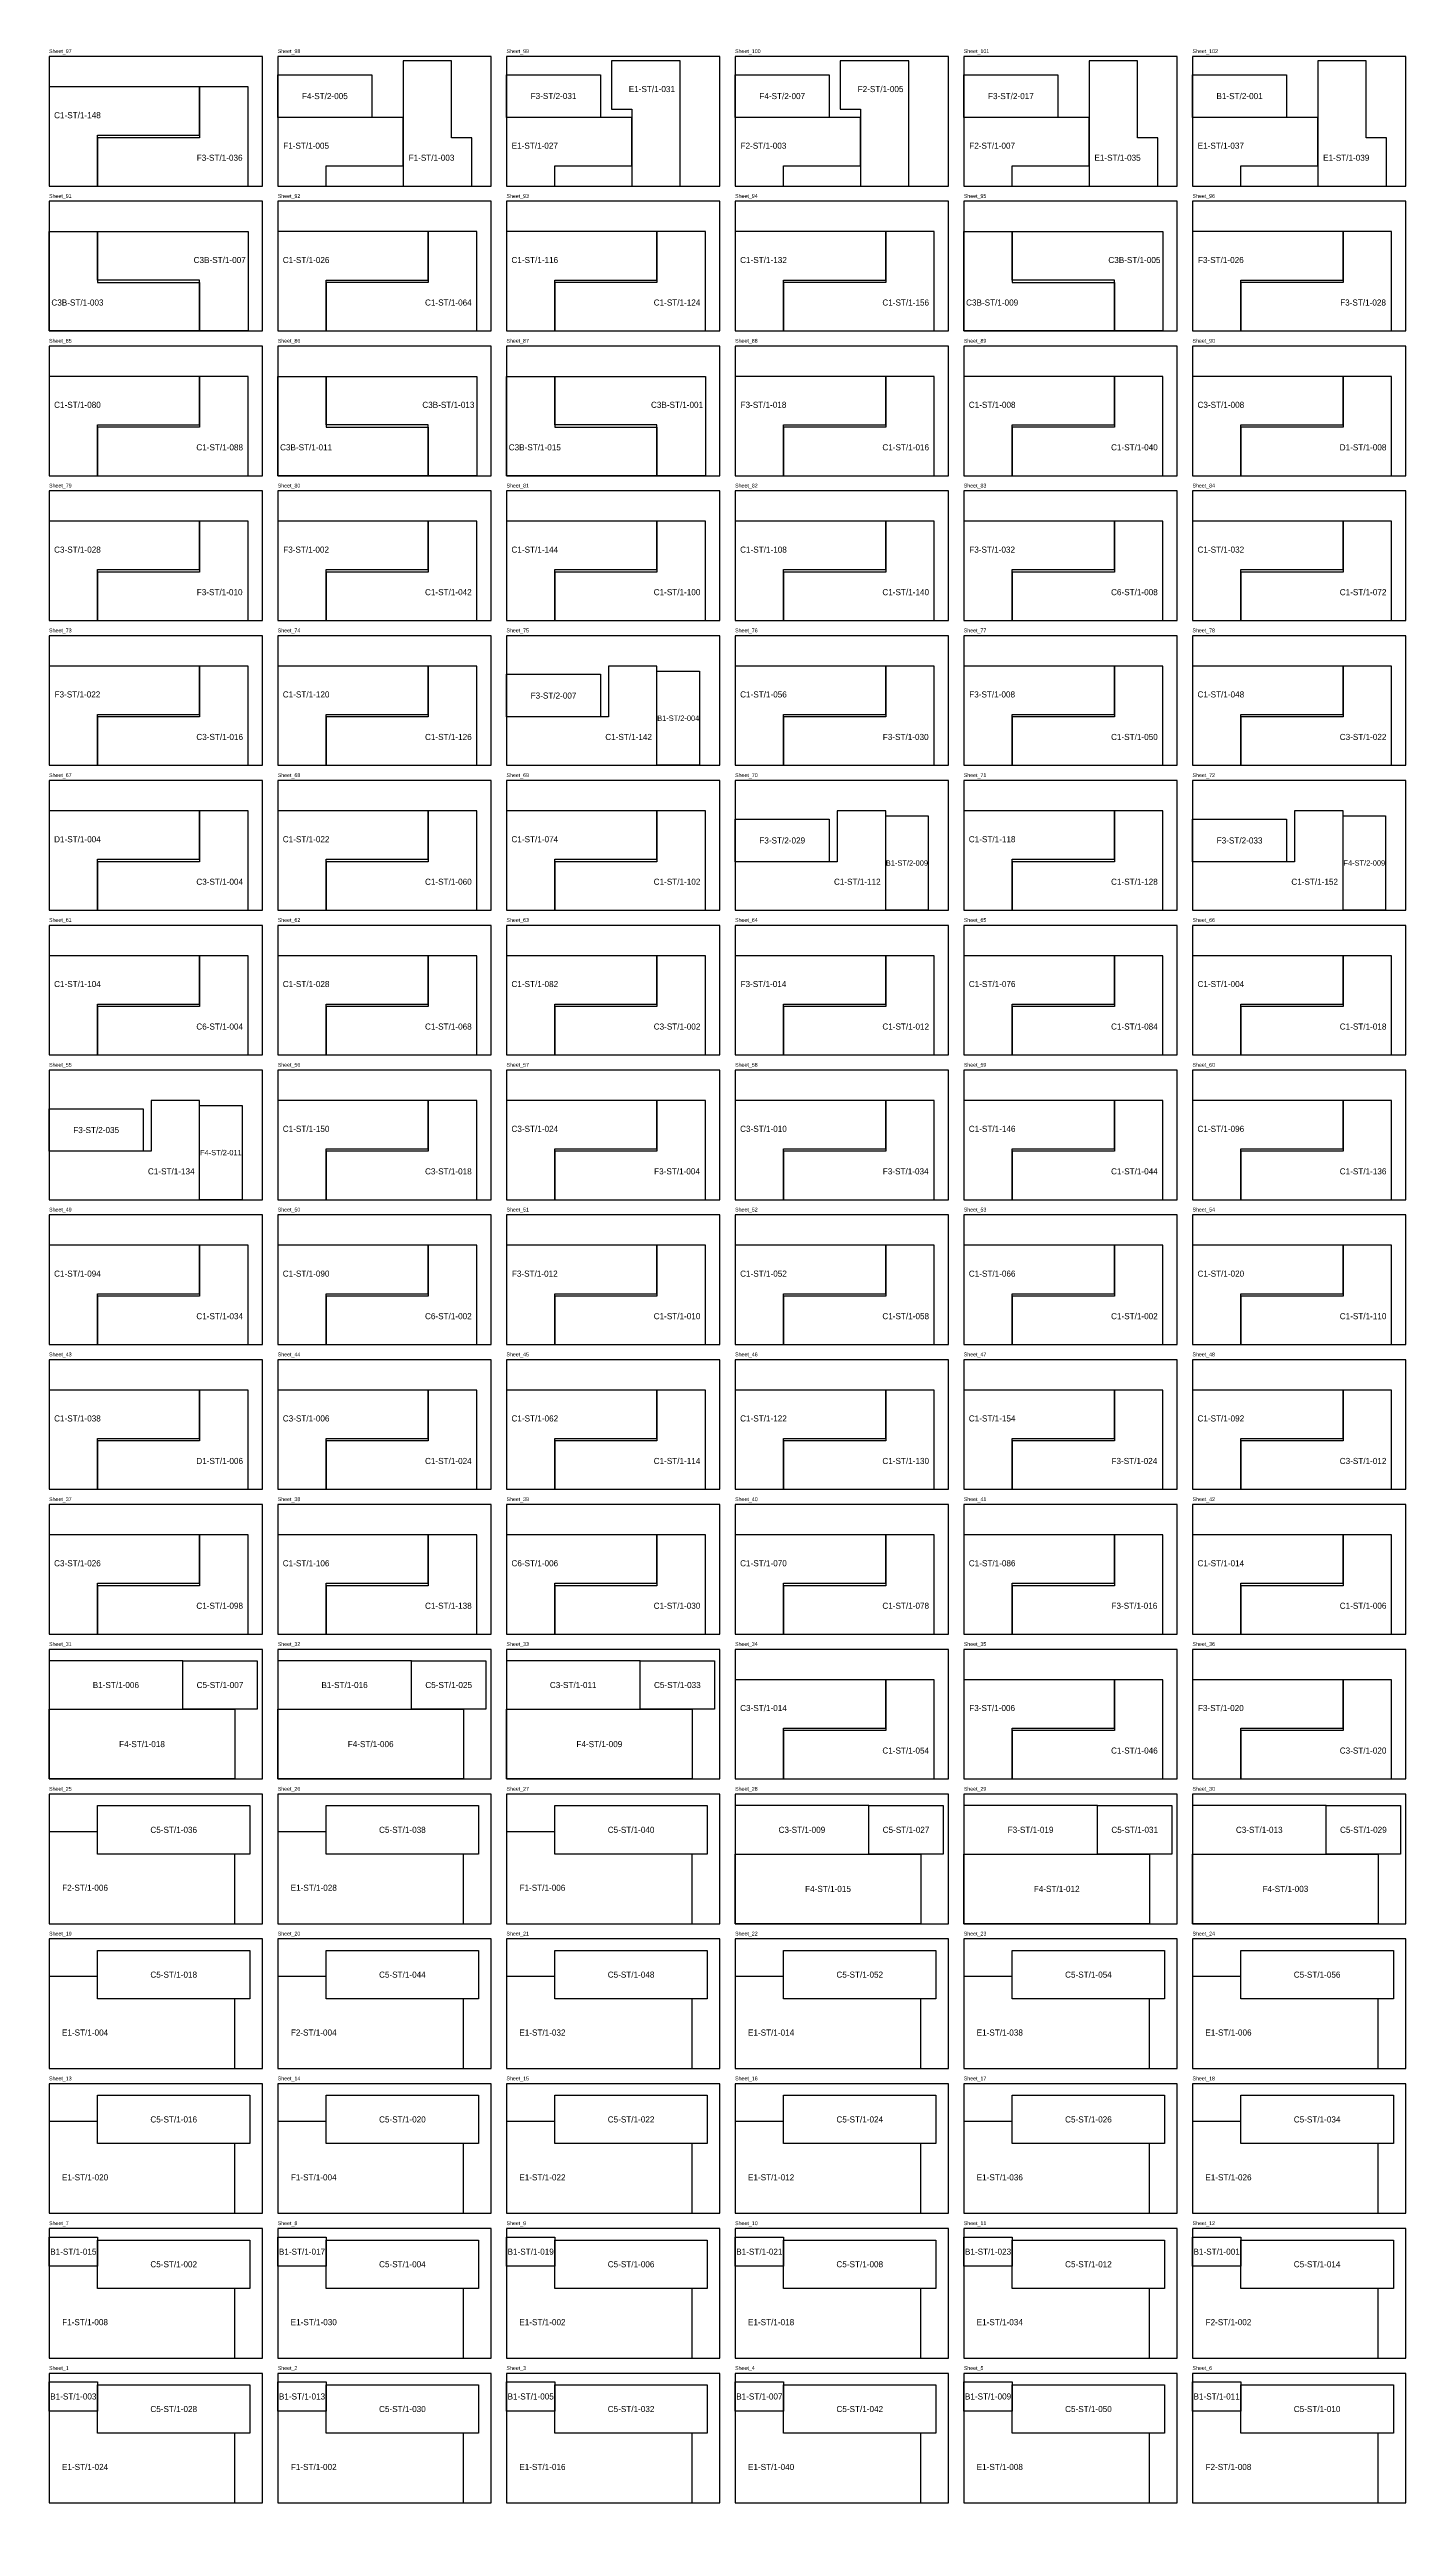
# Model space of a CAD drawing. Header units: millimetres. Extents: x 0 to 17800, y 0 to 64498.
# Drawn here: x 0 to 17800, y 0 to 32198 of the extents above; entities that cross this region are included whole.
import ezdxf
from ezdxf.enums import TextEntityAlignment as Align

# ---------------------------------------------------------------- set-up
doc = ezdxf.new("R2010")
doc.units = ezdxf.units.MM
for name, color, linetype in [('NUMBERS', 7, 'Continuous'), ('OUTER', 7, 'Continuous'), ('SHEET_BORDER', 7, 'Continuous')]:
    doc.layers.add(name, color=color, linetype=linetype)

msp = doc.modelspace()

# ---------------------------------------------------------------- linework, layer by layer
at = {"layer": 'OUTER'}
for points in [[(4645, 30400), (5546, 30400), (5546, 31035), (5280, 31035), (5280, 32045), (4645, 32045), (4645, 30400)], [(8280, 32045), (7378, 32045), (7378, 31410), (7645, 31410), (7645, 30400), (8280, 30400), (8280, 32045)], [(11280, 32045), (10378, 32045), (10378, 31410), (10645, 31410), (10645, 30400), (11280, 30400), (11280, 32045)], [(13645, 30400), (14546, 30400), (14546, 31035), (14280, 31035), (14280, 32045), (13645, 32045), (13645, 30400)], [(16645, 30400), (17546, 30400), (17546, 31035), (17280, 31035), (17280, 32045), (16645, 32045), (16645, 30400)], [(0, 31702), (0, 30400), (635, 30400), (635, 31067), (1975, 31067), (1975, 31702), (0, 31702)], [(2610, 30400), (2610, 31702), (1975, 31702), (1975, 31035), (635, 31035), (635, 30400), (2610, 30400)], [(4235, 31302), (3000, 31302), (3000, 31860), (4235, 31860), (4235, 31302)], [(7235, 31302), (6000, 31302), (6000, 31861), (7235, 31861), (7235, 31302)], [(10235, 31302), (9000, 31302), (9000, 31860), (10235, 31860), (10235, 31302)], [(13235, 31302), (12000, 31302), (12000, 31860), (13235, 31860), (13235, 31302)], [(16235, 31302), (15000, 31302), (15000, 31860), (16235, 31860), (16235, 31302)], [(3000, 31302), (3000, 30400), (3635, 30400), (3635, 30667), (4645, 30667), (4645, 31302), (3000, 31302)], [(6000, 31302), (6000, 30400), (6635, 30400), (6635, 30667), (7645, 30667), (7645, 31302), (6000, 31302)], [(9000, 31302), (9000, 30400), (9635, 30400), (9635, 30667), (10645, 30667), (10645, 31302), (9000, 31302)], [(12000, 31302), (12000, 30400), (12635, 30400), (12635, 30667), (13645, 30667), (13645, 31302), (12000, 31302)], [(15000, 31302), (15000, 30400), (15635, 30400), (15635, 30667), (16645, 30667), (16645, 31302), (15000, 31302)], [(0, 28500), (0, 29802), (635, 29802), (635, 29135), (1975, 29135), (1975, 28500), (0, 28500)], [(2610, 29802), (2610, 28500), (1975, 28500), (1975, 29167), (635, 29167), (635, 29802), (2610, 29802)], [(3000, 29802), (3000, 28500), (3635, 28500), (3635, 29167), (4975, 29167), (4975, 29802), (3000, 29802)], [(5610, 28500), (5610, 29802), (4975, 29802), (4975, 29135), (3635, 29135), (3635, 28500), (5610, 28500)], [(6000, 29802), (6000, 28500), (6635, 28500), (6635, 29167), (7975, 29167), (7975, 29802), (6000, 29802)], [(8610, 28500), (8610, 29802), (7975, 29802), (7975, 29135), (6635, 29135), (6635, 28500), (8610, 28500)], [(9000, 29802), (9000, 28500), (9635, 28500), (9635, 29167), (10975, 29167), (10975, 29802), (9000, 29802)], [(11610, 28500), (11610, 29802), (10975, 29802), (10975, 29135), (9635, 29135), (9635, 28500), (11610, 28500)], [(12000, 28500), (12000, 29802), (12635, 29802), (12635, 29135), (13975, 29135), (13975, 28500), (12000, 28500)], [(14610, 29802), (14610, 28500), (13975, 28500), (13975, 29167), (12635, 29167), (12635, 29802), (14610, 29802)], [(15000, 29802), (15000, 28500), (15635, 28500), (15635, 29167), (16975, 29167), (16975, 29802), (15000, 29802)], [(17610, 28500), (17610, 29802), (16975, 29802), (16975, 29135), (15635, 29135), (15635, 28500), (17610, 28500)], [(0, 27902), (0, 26600), (635, 26600), (635, 27267), (1975, 27267), (1975, 27902), (0, 27902)], [(2610, 26600), (2610, 27902), (1975, 27902), (1975, 27235), (635, 27235), (635, 26600), (2610, 26600)], [(3000, 26600), (3000, 27902), (3635, 27902), (3635, 27235), (4975, 27235), (4975, 26600), (3000, 26600)], [(5610, 27902), (5610, 26600), (4975, 26600), (4975, 27267), (3635, 27267), (3635, 27902), (5610, 27902)], [(6000, 26600), (6000, 27902), (6635, 27902), (6635, 27235), (7975, 27235), (7975, 26600), (6000, 26600)], [(8610, 27902), (8610, 26600), (7975, 26600), (7975, 27267), (6635, 27267), (6635, 27902), (8610, 27902)], [(9000, 27902), (9000, 26600), (9635, 26600), (9635, 27267), (10975, 27267), (10975, 27902), (9000, 27902)], [(11610, 26600), (11610, 27902), (10975, 27902), (10975, 27235), (9635, 27235), (9635, 26600), (11610, 26600)], [(12000, 27902), (12000, 26600), (12635, 26600), (12635, 27267), (13975, 27267), (13975, 27902), (12000, 27902)], [(14610, 26600), (14610, 27902), (13975, 27902), (13975, 27235), (12635, 27235), (12635, 26600), (14610, 26600)], [(15000, 27902), (15000, 26600), (15635, 26600), (15635, 27267), (16975, 27267), (16975, 27902), (15000, 27902)], [(17610, 26600), (17610, 27902), (16975, 27902), (16975, 27235), (15635, 27235), (15635, 26600), (17610, 26600)], [(0, 26002), (0, 24700), (635, 24700), (635, 25367), (1975, 25367), (1975, 26002), (0, 26002)], [(2610, 24700), (2610, 26002), (1975, 26002), (1975, 25335), (635, 25335), (635, 24700), (2610, 24700)], [(3000, 26002), (3000, 24700), (3635, 24700), (3635, 25367), (4975, 25367), (4975, 26002), (3000, 26002)], [(5610, 24700), (5610, 26002), (4975, 26002), (4975, 25335), (3635, 25335), (3635, 24700), (5610, 24700)], [(6000, 26002), (6000, 24700), (6635, 24700), (6635, 25367), (7975, 25367), (7975, 26002), (6000, 26002)], [(8610, 24700), (8610, 26002), (7975, 26002), (7975, 25335), (6635, 25335), (6635, 24700), (8610, 24700)], [(9000, 26002), (9000, 24700), (9635, 24700), (9635, 25367), (10975, 25367), (10975, 26002), (9000, 26002)], [(11610, 24700), (11610, 26002), (10975, 26002), (10975, 25335), (9635, 25335), (9635, 24700), (11610, 24700)], [(12000, 26002), (12000, 24700), (12635, 24700), (12635, 25367), (13975, 25367), (13975, 26002), (12000, 26002)], [(14610, 24700), (14610, 26002), (13975, 26002), (13975, 25335), (12635, 25335), (12635, 24700), (14610, 24700)], [(15000, 26002), (15000, 24700), (15635, 24700), (15635, 25367), (16975, 25367), (16975, 26002), (15000, 26002)], [(17610, 24700), (17610, 26002), (16975, 26002), (16975, 25335), (15635, 25335), (15635, 24700), (17610, 24700)], [(0, 24102), (0, 22800), (635, 22800), (635, 23467), (1975, 23467), (1975, 24102), (0, 24102)], [(2610, 22800), (2610, 24102), (1975, 24102), (1975, 23435), (635, 23435), (635, 22800), (2610, 22800)], [(3000, 24102), (3000, 22800), (3635, 22800), (3635, 23467), (4975, 23467), (4975, 24102), (3000, 24102)], [(5610, 22800), (5610, 24102), (4975, 24102), (4975, 23435), (3635, 23435), (3635, 22800), (5610, 22800)], [(7975, 22800), (7975, 24102), (7340, 24102), (7340, 23435), (6000, 23435), (6000, 22800), (7975, 22800)], [(7235, 23435), (6000, 23435), (6000, 23994), (7235, 23994), (7235, 23435)], [(7975, 22800), (7975, 24035), (8534, 24035), (8534, 22800), (7975, 22800)], [(9000, 24102), (9000, 22800), (9635, 22800), (9635, 23467), (10975, 23467), (10975, 24102), (9000, 24102)], [(11610, 22800), (11610, 24102), (10975, 24102), (10975, 23435), (9635, 23435), (9635, 22800), (11610, 22800)], [(12000, 24102), (12000, 22800), (12635, 22800), (12635, 23467), (13975, 23467), (13975, 24102), (12000, 24102)], [(14610, 22800), (14610, 24102), (13975, 24102), (13975, 23435), (12635, 23435), (12635, 22800), (14610, 22800)], [(15000, 24102), (15000, 22800), (15635, 22800), (15635, 23467), (16975, 23467), (16975, 24102), (15000, 24102)], [(17610, 22800), (17610, 24102), (16975, 24102), (16975, 23435), (15635, 23435), (15635, 22800), (17610, 22800)], [(0, 22202), (0, 20900), (635, 20900), (635, 21567), (1975, 21567), (1975, 22202), (0, 22202)], [(2610, 20900), (2610, 22202), (1975, 22202), (1975, 21535), (635, 21535), (635, 20900), (2610, 20900)], [(3000, 22202), (3000, 20900), (3635, 20900), (3635, 21567), (4975, 21567), (4975, 22202), (3000, 22202)], [(5610, 20900), (5610, 22202), (4975, 22202), (4975, 21535), (3635, 21535), (3635, 20900), (5610, 20900)], [(6000, 22202), (6000, 20900), (6635, 20900), (6635, 21567), (7975, 21567), (7975, 22202), (6000, 22202)], [(8610, 20900), (8610, 22202), (7975, 22202), (7975, 21535), (6635, 21535), (6635, 20900), (8610, 20900)], [(10975, 20900), (10975, 22202), (10340, 22202), (10340, 21535), (9000, 21535), (9000, 20900), (10975, 20900)], [(10235, 21535), (9000, 21535), (9000, 22094), (10235, 22094), (10235, 21535)], [(10975, 20900), (10975, 22135), (11534, 22135), (11534, 20900), (10975, 20900)], [(12000, 22202), (12000, 20900), (12635, 20900), (12635, 21567), (13975, 21567), (13975, 22202), (12000, 22202)], [(14610, 20900), (14610, 22202), (13975, 22202), (13975, 21535), (12635, 21535), (12635, 20900), (14610, 20900)], [(16975, 20900), (16975, 22202), (16340, 22202), (16340, 21535), (15000, 21535), (15000, 20900), (16975, 20900)], [(16235, 21535), (15000, 21535), (15000, 22094), (16235, 22094), (16235, 21535)], [(16975, 20900), (16975, 22135), (17534, 22135), (17534, 20900), (16975, 20900)], [(0, 20302), (0, 19000), (635, 19000), (635, 19667), (1975, 19667), (1975, 20302), (0, 20302)], [(2610, 19000), (2610, 20302), (1975, 20302), (1975, 19635), (635, 19635), (635, 19000), (2610, 19000)], [(3000, 20302), (3000, 19000), (3635, 19000), (3635, 19667), (4975, 19667), (4975, 20302), (3000, 20302)], [(5610, 19000), (5610, 20302), (4975, 20302), (4975, 19635), (3635, 19635), (3635, 19000), (5610, 19000)], [(6000, 20302), (6000, 19000), (6635, 19000), (6635, 19667), (7975, 19667), (7975, 20302), (6000, 20302)], [(8610, 19000), (8610, 20302), (7975, 20302), (7975, 19635), (6635, 19635), (6635, 19000), (8610, 19000)], [(9000, 20302), (9000, 19000), (9635, 19000), (9635, 19667), (10975, 19667), (10975, 20302), (9000, 20302)], [(11610, 19000), (11610, 20302), (10975, 20302), (10975, 19635), (9635, 19635), (9635, 19000), (11610, 19000)], [(12000, 20302), (12000, 19000), (12635, 19000), (12635, 19667), (13975, 19667), (13975, 20302), (12000, 20302)], [(14610, 19000), (14610, 20302), (13975, 20302), (13975, 19635), (12635, 19635), (12635, 19000), (14610, 19000)], [(15000, 20302), (15000, 19000), (15635, 19000), (15635, 19667), (16975, 19667), (16975, 20302), (15000, 20302)], [(17610, 19000), (17610, 20302), (16975, 20302), (16975, 19635), (15635, 19635), (15635, 19000), (17610, 19000)], [(1975, 17100), (1975, 18402), (1340, 18402), (1340, 17735), (0, 17735), (0, 17100), (1975, 17100)], [(3000, 18402), (3000, 17100), (3635, 17100), (3635, 17767), (4975, 17767), (4975, 18402), (3000, 18402)], [(5610, 17100), (5610, 18402), (4975, 18402), (4975, 17735), (3635, 17735), (3635, 17100), (5610, 17100)], [(6000, 18402), (6000, 17100), (6635, 17100), (6635, 17767), (7975, 17767), (7975, 18402), (6000, 18402)], [(8610, 17100), (8610, 18402), (7975, 18402), (7975, 17735), (6635, 17735), (6635, 17100), (8610, 17100)], [(9000, 18402), (9000, 17100), (9635, 17100), (9635, 17767), (10975, 17767), (10975, 18402), (9000, 18402)], [(11610, 17100), (11610, 18402), (10975, 18402), (10975, 17735), (9635, 17735), (9635, 17100), (11610, 17100)], [(12000, 18402), (12000, 17100), (12635, 17100), (12635, 17767), (13975, 17767), (13975, 18402), (12000, 18402)], [(14610, 17100), (14610, 18402), (13975, 18402), (13975, 17735), (12635, 17735), (12635, 17100), (14610, 17100)], [(15000, 18402), (15000, 17100), (15635, 17100), (15635, 17767), (16975, 17767), (16975, 18402), (15000, 18402)], [(17610, 17100), (17610, 18402), (16975, 18402), (16975, 17735), (15635, 17735), (15635, 17100), (17610, 17100)], [(1235, 17735), (0, 17735), (0, 18294), (1235, 18294), (1235, 17735)], [(1975, 17100), (1975, 18335), (2534, 18335), (2534, 17100), (1975, 17100)], [(0, 16502), (0, 15200), (635, 15200), (635, 15867), (1975, 15867), (1975, 16502), (0, 16502)], [(2610, 15200), (2610, 16502), (1975, 16502), (1975, 15835), (635, 15835), (635, 15200), (2610, 15200)], [(3000, 16502), (3000, 15200), (3635, 15200), (3635, 15867), (4975, 15867), (4975, 16502), (3000, 16502)], [(5610, 15200), (5610, 16502), (4975, 16502), (4975, 15835), (3635, 15835), (3635, 15200), (5610, 15200)], [(6000, 16502), (6000, 15200), (6635, 15200), (6635, 15867), (7975, 15867), (7975, 16502), (6000, 16502)], [(8610, 15200), (8610, 16502), (7975, 16502), (7975, 15835), (6635, 15835), (6635, 15200), (8610, 15200)], [(9000, 16502), (9000, 15200), (9635, 15200), (9635, 15867), (10975, 15867), (10975, 16502), (9000, 16502)], [(11610, 15200), (11610, 16502), (10975, 16502), (10975, 15835), (9635, 15835), (9635, 15200), (11610, 15200)], [(12000, 16502), (12000, 15200), (12635, 15200), (12635, 15867), (13975, 15867), (13975, 16502), (12000, 16502)], [(14610, 15200), (14610, 16502), (13975, 16502), (13975, 15835), (12635, 15835), (12635, 15200), (14610, 15200)], [(15000, 16502), (15000, 15200), (15635, 15200), (15635, 15867), (16975, 15867), (16975, 16502), (15000, 16502)], [(17610, 15200), (17610, 16502), (16975, 16502), (16975, 15835), (15635, 15835), (15635, 15200), (17610, 15200)], [(0, 14602), (0, 13300), (635, 13300), (635, 13967), (1975, 13967), (1975, 14602), (0, 14602)], [(2610, 13300), (2610, 14602), (1975, 14602), (1975, 13935), (635, 13935), (635, 13300), (2610, 13300)], [(3000, 14602), (3000, 13300), (3635, 13300), (3635, 13967), (4975, 13967), (4975, 14602), (3000, 14602)], [(5610, 13300), (5610, 14602), (4975, 14602), (4975, 13935), (3635, 13935), (3635, 13300), (5610, 13300)], [(6000, 14602), (6000, 13300), (6635, 13300), (6635, 13967), (7975, 13967), (7975, 14602), (6000, 14602)], [(8610, 13300), (8610, 14602), (7975, 14602), (7975, 13935), (6635, 13935), (6635, 13300), (8610, 13300)], [(9000, 14602), (9000, 13300), (9635, 13300), (9635, 13967), (10975, 13967), (10975, 14602), (9000, 14602)], [(11610, 13300), (11610, 14602), (10975, 14602), (10975, 13935), (9635, 13935), (9635, 13300), (11610, 13300)], [(12000, 14602), (12000, 13300), (12635, 13300), (12635, 13967), (13975, 13967), (13975, 14602), (12000, 14602)], [(14610, 13300), (14610, 14602), (13975, 14602), (13975, 13935), (12635, 13935), (12635, 13300), (14610, 13300)], [(15000, 14602), (15000, 13300), (15635, 13300), (15635, 13967), (16975, 13967), (16975, 14602), (15000, 14602)], [(17610, 13300), (17610, 14602), (16975, 14602), (16975, 13935), (15635, 13935), (15635, 13300), (17610, 13300)], [(0, 12702), (0, 11400), (635, 11400), (635, 12067), (1975, 12067), (1975, 12702), (0, 12702)], [(2610, 11400), (2610, 12702), (1975, 12702), (1975, 12035), (635, 12035), (635, 11400), (2610, 11400)], [(3000, 12702), (3000, 11400), (3635, 11400), (3635, 12067), (4975, 12067), (4975, 12702), (3000, 12702)], [(5610, 11400), (5610, 12702), (4975, 12702), (4975, 12035), (3635, 12035), (3635, 11400), (5610, 11400)], [(6000, 12702), (6000, 11400), (6635, 11400), (6635, 12067), (7975, 12067), (7975, 12702), (6000, 12702)], [(8610, 11400), (8610, 12702), (7975, 12702), (7975, 12035), (6635, 12035), (6635, 11400), (8610, 11400)], [(9000, 12702), (9000, 11400), (9635, 11400), (9635, 12067), (10975, 12067), (10975, 12702), (9000, 12702)], [(11610, 11400), (11610, 12702), (10975, 12702), (10975, 12035), (9635, 12035), (9635, 11400), (11610, 11400)], [(12000, 12702), (12000, 11400), (12635, 11400), (12635, 12067), (13975, 12067), (13975, 12702), (12000, 12702)], [(14610, 11400), (14610, 12702), (13975, 12702), (13975, 12035), (12635, 12035), (12635, 11400), (14610, 11400)], [(15000, 12702), (15000, 11400), (15635, 11400), (15635, 12067), (16975, 12067), (16975, 12702), (15000, 12702)], [(17610, 11400), (17610, 12702), (16975, 12702), (16975, 12035), (15635, 12035), (15635, 11400), (17610, 11400)], [(1753, 11049), (0, 11049), (0, 10414), (1753, 10414), (1753, 11049)], [(2731, 10414), (1753, 10414), (1753, 11049), (2731, 11049), (2731, 10414)], [(4753, 11049), (3000, 11049), (3000, 10414), (4753, 10414), (4753, 11049)], [(5731, 10414), (4753, 10414), (4753, 11049), (5731, 11049), (5731, 10414)], [(7753, 11049), (6000, 11049), (6000, 10414), (7753, 10414), (7753, 11049)], [(8730, 10414), (7753, 10414), (7753, 11049), (8730, 11049), (8730, 10414)], [(9000, 10802), (9000, 9500), (9635, 9500), (9635, 10167), (10975, 10167), (10975, 10802), (9000, 10802)], [(11610, 9500), (11610, 10802), (10975, 10802), (10975, 10135), (9635, 10135), (9635, 9500), (11610, 9500)], [(12000, 10802), (12000, 9500), (12635, 9500), (12635, 10167), (13975, 10167), (13975, 10802), (12000, 10802)], [(14610, 9500), (14610, 10802), (13975, 10802), (13975, 10135), (12635, 10135), (12635, 9500), (14610, 9500)], [(15000, 10802), (15000, 9500), (15635, 9500), (15635, 10167), (16975, 10167), (16975, 10802), (15000, 10802)], [(17610, 9500), (17610, 10802), (16975, 10802), (16975, 10135), (15635, 10135), (15635, 9500), (17610, 9500)], [(2438, 9500), (0, 9500), (0, 10414), (2438, 10414), (2438, 9500)], [(3000, 10414), (5438, 10414), (5438, 9500), (3000, 9500), (3000, 10414)], [(6000, 10414), (8438, 10414), (8438, 9500), (6000, 9500), (6000, 10414)], [(2635, 8514), (635, 8514), (635, 9149), (2635, 9149), (2635, 8514)], [(5635, 8514), (3635, 8514), (3635, 9149), (5635, 9149), (5635, 8514)], [(8635, 8514), (6635, 8514), (6635, 9149), (8635, 9149), (8635, 8514)], [(10753, 9149), (9000, 9149), (9000, 8514), (10753, 8514), (10753, 9149)], [(11731, 8514), (10753, 8514), (10753, 9149), (11731, 9149), (11731, 8514)], [(13753, 9149), (12000, 9149), (12000, 8514), (13753, 8514), (13753, 9149)], [(14730, 8514), (13753, 8514), (13753, 9149), (14730, 9149), (14730, 8514)], [(16753, 9149), (15000, 9149), (15000, 8514), (16753, 8514), (16753, 9149)], [(17730, 8514), (16753, 8514), (16753, 9149), (17730, 9149), (17730, 8514)], [(635, 8514), (635, 8806), (0, 8806), (0, 7600), (2438, 7600), (2438, 8514), (635, 8514)], [(3635, 8514), (3635, 8806), (3000, 8806), (3000, 7600), (5438, 7600), (5438, 8514), (3635, 8514)], [(6635, 8514), (6635, 8806), (6000, 8806), (6000, 7600), (8438, 7600), (8438, 8514), (6635, 8514)], [(11438, 7600), (9000, 7600), (9000, 8514), (11438, 8514), (11438, 7600)], [(14438, 7600), (12000, 7600), (12000, 8514), (14438, 8514), (14438, 7600)], [(15000, 8514), (17438, 8514), (17438, 7600), (15000, 7600), (15000, 8514)], [(635, 7249), (2635, 7249), (2635, 6614), (635, 6614), (635, 7249)], [(5635, 6614), (3635, 6614), (3635, 7249), (5635, 7249), (5635, 6614)], [(8635, 6614), (6635, 6614), (6635, 7249), (8635, 7249), (8635, 6614)], [(11635, 6614), (9635, 6614), (9635, 7249), (11635, 7249), (11635, 6614)], [(14635, 6614), (12635, 6614), (12635, 7249), (14635, 7249), (14635, 6614)], [(17635, 6614), (15635, 6614), (15635, 7249), (17635, 7249), (17635, 6614)], [(635, 6614), (635, 6906), (0, 6906), (0, 5700), (2438, 5700), (2438, 6614), (635, 6614)], [(3635, 6614), (3635, 6906), (3000, 6906), (3000, 5700), (5438, 5700), (5438, 6614), (3635, 6614)], [(6635, 6614), (6635, 6906), (6000, 6906), (6000, 5700), (8438, 5700), (8438, 6614), (6635, 6614)], [(9635, 6614), (9635, 6906), (9000, 6906), (9000, 5700), (11438, 5700), (11438, 6614), (9635, 6614)], [(12635, 6614), (12635, 6906), (12000, 6906), (12000, 5700), (14438, 5700), (14438, 6614), (12635, 6614)], [(15635, 6614), (15635, 6906), (15000, 6906), (15000, 5700), (17438, 5700), (17438, 6614), (15635, 6614)], [(2635, 4714), (635, 4714), (635, 5349), (2635, 5349), (2635, 4714)], [(5635, 4714), (3635, 4714), (3635, 5349), (5635, 5349), (5635, 4714)], [(8635, 4714), (6635, 4714), (6635, 5349), (8635, 5349), (8635, 4714)], [(11635, 4714), (9635, 4714), (9635, 5349), (11635, 5349), (11635, 4714)], [(14635, 4714), (12635, 4714), (12635, 5349), (14635, 5349), (14635, 4714)], [(17635, 4714), (15635, 4714), (15635, 5349), (17635, 5349), (17635, 4714)], [(635, 4714), (635, 5006), (0, 5006), (0, 3800), (2438, 3800), (2438, 4714), (635, 4714)], [(3635, 4714), (3635, 5006), (3000, 5006), (3000, 3800), (5438, 3800), (5438, 4714), (3635, 4714)], [(6635, 4714), (6635, 5006), (6000, 5006), (6000, 3800), (8438, 3800), (8438, 4714), (6635, 4714)], [(9635, 4714), (9635, 5006), (9000, 5006), (9000, 3800), (11438, 3800), (11438, 4714), (9635, 4714)], [(12635, 4714), (12635, 5006), (12000, 5006), (12000, 3800), (14438, 3800), (14438, 4714), (12635, 4714)], [(15635, 4714), (15635, 5006), (15000, 5006), (15000, 3800), (17438, 3800), (17438, 4714), (15635, 4714)], [(635, 3106), (0, 3106), (0, 3488), (635, 3488), (635, 3106)], [(2635, 2814), (635, 2814), (635, 3449), (2635, 3449), (2635, 2814)], [(3635, 3106), (3000, 3106), (3000, 3488), (3635, 3488), (3635, 3106)], [(5635, 2814), (3635, 2814), (3635, 3449), (5635, 3449), (5635, 2814)], [(6635, 3106), (6000, 3106), (6000, 3488), (6635, 3488), (6635, 3106)], [(8635, 2814), (6635, 2814), (6635, 3449), (8635, 3449), (8635, 2814)], [(9635, 3106), (9000, 3106), (9000, 3488), (9635, 3488), (9635, 3106)], [(11635, 2814), (9635, 2814), (9635, 3449), (11635, 3449), (11635, 2814)], [(12635, 3106), (12000, 3106), (12000, 3488), (12635, 3488), (12635, 3106)], [(14635, 2814), (12635, 2814), (12635, 3449), (14635, 3449), (14635, 2814)], [(15635, 3106), (15000, 3106), (15000, 3488), (15635, 3488), (15635, 3106)], [(17635, 2814), (15635, 2814), (15635, 3449), (17635, 3449), (17635, 2814)], [(635, 2814), (635, 3106), (0, 3106), (0, 1900), (2438, 1900), (2438, 2814), (635, 2814)], [(3635, 2814), (3635, 3106), (3000, 3106), (3000, 1900), (5438, 1900), (5438, 2814), (3635, 2814)], [(6635, 2814), (6635, 3106), (6000, 3106), (6000, 1900), (8438, 1900), (8438, 2814), (6635, 2814)], [(9635, 2814), (9635, 3106), (9000, 3106), (9000, 1900), (11438, 1900), (11438, 2814), (9635, 2814)], [(12635, 2814), (12635, 3106), (12000, 3106), (12000, 1900), (14438, 1900), (14438, 2814), (12635, 2814)], [(15635, 2814), (15635, 3106), (15000, 3106), (15000, 1900), (17438, 1900), (17438, 2814), (15635, 2814)], [(635, 1206), (0, 1206), (0, 1588), (635, 1588), (635, 1206)], [(2635, 914), (635, 914), (635, 1549), (2635, 1549), (2635, 914)], [(3635, 1206), (3000, 1206), (3000, 1588), (3635, 1588), (3635, 1206)], [(5635, 914), (3635, 914), (3635, 1549), (5635, 1549), (5635, 914)], [(6635, 1206), (6000, 1206), (6000, 1588), (6635, 1588), (6635, 1206)], [(8635, 914), (6635, 914), (6635, 1549), (8635, 1549), (8635, 914)], [(9635, 1206), (9000, 1206), (9000, 1588), (9635, 1588), (9635, 1206)], [(11635, 914), (9635, 914), (9635, 1549), (11635, 1549), (11635, 914)], [(12635, 1206), (12000, 1206), (12000, 1588), (12635, 1588), (12635, 1206)], [(14635, 914), (12635, 914), (12635, 1549), (14635, 1549), (14635, 914)], [(15635, 1206), (15000, 1206), (15000, 1588), (15635, 1588), (15635, 1206)], [(17635, 914), (15635, 914), (15635, 1549), (17635, 1549), (17635, 914)], [(635, 914), (635, 1206), (0, 1206), (0, 0), (2438, 0), (2438, 914), (635, 914)], [(3635, 914), (3635, 1206), (3000, 1206), (3000, 0), (5438, 0), (5438, 914), (3635, 914)], [(6635, 914), (6635, 1206), (6000, 1206), (6000, 0), (8438, 0), (8438, 914), (6635, 914)], [(9635, 914), (9635, 1206), (9000, 1206), (9000, 0), (11438, 0), (11438, 914), (9635, 914)], [(12635, 914), (12635, 1206), (12000, 1206), (12000, 0), (14438, 0), (14438, 914), (12635, 914)], [(15635, 914), (15635, 1206), (15000, 1206), (15000, 0), (17438, 0), (17438, 914), (15635, 914)]]:
    msp.add_lwpolyline(points, dxfattribs=at)
at = {"layer": 'SHEET_BORDER', "color": 1}
for points in [[(0, 30400), (2800, 30400), (2800, 32100), (0, 32100), (0, 30400)], [(3000, 30400), (5800, 30400), (5800, 32100), (3000, 32100), (3000, 30400)], [(6000, 30400), (8800, 30400), (8800, 32100), (6000, 32100), (6000, 30400)], [(9000, 30400), (11800, 30400), (11800, 32100), (9000, 32100), (9000, 30400)], [(12000, 30400), (14800, 30400), (14800, 32100), (12000, 32100), (12000, 30400)], [(15000, 30400), (17800, 30400), (17800, 32100), (15000, 32100), (15000, 30400)], [(0, 28500), (2800, 28500), (2800, 30200), (0, 30200), (0, 28500)], [(3000, 28500), (5800, 28500), (5800, 30200), (3000, 30200), (3000, 28500)], [(6000, 28500), (8800, 28500), (8800, 30200), (6000, 30200), (6000, 28500)], [(9000, 28500), (11800, 28500), (11800, 30200), (9000, 30200), (9000, 28500)], [(12000, 28500), (14800, 28500), (14800, 30200), (12000, 30200), (12000, 28500)], [(15000, 28500), (17800, 28500), (17800, 30200), (15000, 30200), (15000, 28500)], [(0, 26600), (2800, 26600), (2800, 28300), (0, 28300), (0, 26600)], [(3000, 26600), (5800, 26600), (5800, 28300), (3000, 28300), (3000, 26600)], [(6000, 26600), (8800, 26600), (8800, 28300), (6000, 28300), (6000, 26600)], [(9000, 26600), (11800, 26600), (11800, 28300), (9000, 28300), (9000, 26600)], [(12000, 26600), (14800, 26600), (14800, 28300), (12000, 28300), (12000, 26600)], [(15000, 26600), (17800, 26600), (17800, 28300), (15000, 28300), (15000, 26600)], [(0, 24700), (2800, 24700), (2800, 26400), (0, 26400), (0, 24700)], [(3000, 24700), (5800, 24700), (5800, 26400), (3000, 26400), (3000, 24700)], [(6000, 24700), (8800, 24700), (8800, 26400), (6000, 26400), (6000, 24700)], [(9000, 24700), (11800, 24700), (11800, 26400), (9000, 26400), (9000, 24700)], [(12000, 24700), (14800, 24700), (14800, 26400), (12000, 26400), (12000, 24700)], [(15000, 24700), (17800, 24700), (17800, 26400), (15000, 26400), (15000, 24700)], [(0, 22800), (2800, 22800), (2800, 24500), (0, 24500), (0, 22800)], [(3000, 22800), (5800, 22800), (5800, 24500), (3000, 24500), (3000, 22800)], [(6000, 22800), (8800, 22800), (8800, 24500), (6000, 24500), (6000, 22800)], [(9000, 22800), (11800, 22800), (11800, 24500), (9000, 24500), (9000, 22800)], [(12000, 22800), (14800, 22800), (14800, 24500), (12000, 24500), (12000, 22800)], [(15000, 22800), (17800, 22800), (17800, 24500), (15000, 24500), (15000, 22800)], [(0, 20900), (2800, 20900), (2800, 22600), (0, 22600), (0, 20900)], [(3000, 20900), (5800, 20900), (5800, 22600), (3000, 22600), (3000, 20900)], [(6000, 20900), (8800, 20900), (8800, 22600), (6000, 22600), (6000, 20900)], [(9000, 20900), (11800, 20900), (11800, 22600), (9000, 22600), (9000, 20900)], [(12000, 20900), (14800, 20900), (14800, 22600), (12000, 22600), (12000, 20900)], [(15000, 20900), (17800, 20900), (17800, 22600), (15000, 22600), (15000, 20900)], [(0, 19000), (2800, 19000), (2800, 20700), (0, 20700), (0, 19000)], [(3000, 19000), (5800, 19000), (5800, 20700), (3000, 20700), (3000, 19000)], [(6000, 19000), (8800, 19000), (8800, 20700), (6000, 20700), (6000, 19000)], [(9000, 19000), (11800, 19000), (11800, 20700), (9000, 20700), (9000, 19000)], [(12000, 19000), (14800, 19000), (14800, 20700), (12000, 20700), (12000, 19000)], [(15000, 19000), (17800, 19000), (17800, 20700), (15000, 20700), (15000, 19000)], [(0, 17100), (2800, 17100), (2800, 18800), (0, 18800), (0, 17100)], [(3000, 17100), (5800, 17100), (5800, 18800), (3000, 18800), (3000, 17100)], [(6000, 17100), (8800, 17100), (8800, 18800), (6000, 18800), (6000, 17100)], [(9000, 17100), (11800, 17100), (11800, 18800), (9000, 18800), (9000, 17100)], [(12000, 17100), (14800, 17100), (14800, 18800), (12000, 18800), (12000, 17100)], [(15000, 17100), (17800, 17100), (17800, 18800), (15000, 18800), (15000, 17100)], [(0, 15200), (2800, 15200), (2800, 16900), (0, 16900), (0, 15200)], [(3000, 15200), (5800, 15200), (5800, 16900), (3000, 16900), (3000, 15200)], [(6000, 15200), (8800, 15200), (8800, 16900), (6000, 16900), (6000, 15200)], [(9000, 15200), (11800, 15200), (11800, 16900), (9000, 16900), (9000, 15200)], [(12000, 15200), (14800, 15200), (14800, 16900), (12000, 16900), (12000, 15200)], [(15000, 15200), (17800, 15200), (17800, 16900), (15000, 16900), (15000, 15200)], [(0, 13300), (2800, 13300), (2800, 15000), (0, 15000), (0, 13300)], [(3000, 13300), (5800, 13300), (5800, 15000), (3000, 15000), (3000, 13300)], [(6000, 13300), (8800, 13300), (8800, 15000), (6000, 15000), (6000, 13300)], [(9000, 13300), (11800, 13300), (11800, 15000), (9000, 15000), (9000, 13300)], [(12000, 13300), (14800, 13300), (14800, 15000), (12000, 15000), (12000, 13300)], [(15000, 13300), (17800, 13300), (17800, 15000), (15000, 15000), (15000, 13300)], [(0, 11400), (2800, 11400), (2800, 13100), (0, 13100), (0, 11400)], [(3000, 11400), (5800, 11400), (5800, 13100), (3000, 13100), (3000, 11400)], [(6000, 11400), (8800, 11400), (8800, 13100), (6000, 13100), (6000, 11400)], [(9000, 11400), (11800, 11400), (11800, 13100), (9000, 13100), (9000, 11400)], [(12000, 11400), (14800, 11400), (14800, 13100), (12000, 13100), (12000, 11400)], [(15000, 11400), (17800, 11400), (17800, 13100), (15000, 13100), (15000, 11400)], [(0, 9500), (2800, 9500), (2800, 11200), (0, 11200), (0, 9500)], [(3000, 9500), (5800, 9500), (5800, 11200), (3000, 11200), (3000, 9500)], [(6000, 9500), (8800, 9500), (8800, 11200), (6000, 11200), (6000, 9500)], [(9000, 9500), (11800, 9500), (11800, 11200), (9000, 11200), (9000, 9500)], [(12000, 9500), (14800, 9500), (14800, 11200), (12000, 11200), (12000, 9500)], [(15000, 9500), (17800, 9500), (17800, 11200), (15000, 11200), (15000, 9500)], [(0, 7600), (2800, 7600), (2800, 9300), (0, 9300), (0, 7600)], [(3000, 7600), (5800, 7600), (5800, 9300), (3000, 9300), (3000, 7600)], [(6000, 7600), (8800, 7600), (8800, 9300), (6000, 9300), (6000, 7600)], [(9000, 7600), (11800, 7600), (11800, 9300), (9000, 9300), (9000, 7600)], [(12000, 7600), (14800, 7600), (14800, 9300), (12000, 9300), (12000, 7600)], [(15000, 7600), (17800, 7600), (17800, 9300), (15000, 9300), (15000, 7600)], [(0, 5700), (2800, 5700), (2800, 7400), (0, 7400), (0, 5700)], [(3000, 5700), (5800, 5700), (5800, 7400), (3000, 7400), (3000, 5700)], [(6000, 5700), (8800, 5700), (8800, 7400), (6000, 7400), (6000, 5700)], [(9000, 5700), (11800, 5700), (11800, 7400), (9000, 7400), (9000, 5700)], [(12000, 5700), (14800, 5700), (14800, 7400), (12000, 7400), (12000, 5700)], [(15000, 5700), (17800, 5700), (17800, 7400), (15000, 7400), (15000, 5700)], [(0, 3800), (2800, 3800), (2800, 5500), (0, 5500), (0, 3800)], [(3000, 3800), (5800, 3800), (5800, 5500), (3000, 5500), (3000, 3800)], [(6000, 3800), (8800, 3800), (8800, 5500), (6000, 5500), (6000, 3800)], [(9000, 3800), (11800, 3800), (11800, 5500), (9000, 5500), (9000, 3800)], [(12000, 3800), (14800, 3800), (14800, 5500), (12000, 5500), (12000, 3800)], [(15000, 3800), (17800, 3800), (17800, 5500), (15000, 5500), (15000, 3800)], [(0, 1900), (2800, 1900), (2800, 3600), (0, 3600), (0, 1900)], [(3000, 1900), (5800, 1900), (5800, 3600), (3000, 3600), (3000, 1900)], [(6000, 1900), (8800, 1900), (8800, 3600), (6000, 3600), (6000, 1900)], [(9000, 1900), (11800, 1900), (11800, 3600), (9000, 3600), (9000, 1900)], [(12000, 1900), (14800, 1900), (14800, 3600), (12000, 3600), (12000, 1900)], [(15000, 1900), (17800, 1900), (17800, 3600), (15000, 3600), (15000, 1900)], [(0, 0), (2800, 0), (2800, 1700), (0, 1700), (0, 0)], [(3000, 0), (5800, 0), (5800, 1700), (3000, 1700), (3000, 0)], [(6000, 0), (8800, 0), (8800, 1700), (6000, 1700), (6000, 0)], [(9000, 0), (11800, 0), (11800, 1700), (9000, 1700), (9000, 0)], [(12000, 0), (14800, 0), (14800, 1700), (12000, 1700), (12000, 0)], [(15000, 0), (17800, 0), (17800, 1700), (15000, 1700), (15000, 0)]]:
    msp.add_lwpolyline(points, dxfattribs=at)

# ---------------------------------------------------------------- texts
at = {"layer": 'NUMBERS'}
for s, height, p in [('F4-ST/2-005', 80, (3618, 31581)), ('F3-ST/2-031', 80, (6618, 31582)), ('E1-ST/1-031', 80, (7908, 31673)), ('F4-ST/2-007', 80, (9618, 31581)), ('F2-ST/1-005', 80, (10908, 31673)), ('F3-ST/2-017', 80, (12618, 31581)), ('B1-ST/2-001', 80, (15618, 31581)), ('C1-ST/1-148', 80, (372, 31330)), ('F1-ST/1-005', 80, (3372, 30930)), ('E1-ST/1-027', 80, (6372, 30930)), ('F2-ST/1-003', 80, (9372, 30930)), ('F2-ST/1-007', 80, (12372, 30930)), ('E1-ST/1-037', 80, (15372, 30930)), ('F3-ST/1-036', 80, (2238, 30772)), ('F1-ST/1-003', 80, (5017, 30772)), ('E1-ST/1-035', 80, (14017, 30772)), ('E1-ST/1-039', 80, (17017, 30772)), ('C3B-ST/1-007', 80, (2238, 29430)), ('C1-ST/1-026', 80, (3372, 29430)), ('C1-ST/1-116', 80, (6372, 29430)), ('C1-ST/1-132', 80, (9372, 29430)), ('C3B-ST/1-005', 80, (14238, 29430)), ('F3-ST/1-026', 80, (15372, 29430)), ('C3B-ST/1-003', 80, (372, 28872)), ('C1-ST/1-064', 80, (5238, 28872)), ('C1-ST/1-124', 80, (8238, 28872)), ('C1-ST/1-156', 80, (11238, 28872)), ('C3B-ST/1-009', 80, (12372, 28872)), ('F3-ST/1-028', 80, (17238, 28872)), ('C1-ST/1-080', 80, (372, 27530)), ('C3B-ST/1-013', 80, (5238, 27530)), ('C3B-ST/1-001', 80, (8238, 27530)), ('F3-ST/1-018', 80, (9372, 27530)), ('C1-ST/1-008', 80, (12372, 27530)), ('C3-ST/1-008', 80, (15372, 27530)), ('C1-ST/1-088', 80, (2238, 26972)), ('C3B-ST/1-011', 80, (3372, 26972)), ('C3B-ST/1-015', 80, (6372, 26972)), ('C1-ST/1-016', 80, (11238, 26972)), ('C1-ST/1-040', 80, (14238, 26972)), ('D1-ST/1-008', 80, (17238, 26972)), ('C3-ST/1-028', 80, (372, 25630)), ('F3-ST/1-002', 80, (3372, 25630)), ('C1-ST/1-144', 80, (6372, 25630)), ('C1-ST/1-108', 80, (9372, 25630)), ('F3-ST/1-032', 80, (12372, 25630)), ('C1-ST/1-032', 80, (15372, 25630)), ('F3-ST/1-010', 80, (2238, 25072)), ('C1-ST/1-042', 80, (5238, 25072)), ('C1-ST/1-100', 80, (8238, 25072)), ('C1-ST/1-140', 80, (11238, 25072)), ('C6-ST/1-008', 80, (14238, 25072)), ('C1-ST/1-072', 80, (17238, 25072)), ('F3-ST/1-022', 80, (372, 23730)), ('C1-ST/1-120', 80, (3372, 23730)), ('F3-ST/2-007', 80, (6618, 23715)), ('C1-ST/1-056', 80, (9372, 23730)), ('F3-ST/1-008', 80, (12372, 23730)), ('C1-ST/1-048', 80, (15372, 23730)), ('C3-ST/1-016', 80, (2238, 23172)), ('C1-ST/1-126', 80, (5238, 23172)), ('C1-ST/1-142', 80, (7603, 23172)), ('B1-ST/2-004', 70.56, (8254, 23418)), ('F3-ST/1-030', 80, (11238, 23172)), ('C1-ST/1-050', 80, (14238, 23172)), ('C3-ST/1-022', 80, (17238, 23172)), ('D1-ST/1-004', 80, (372, 21830)), ('C1-ST/1-022', 80, (3372, 21830)), ('C1-ST/1-074', 80, (6372, 21830)), ('F3-ST/2-029', 80, (9618, 21814)), ('C1-ST/1-118', 80, (12372, 21830)), ('F3-ST/2-033', 80, (15618, 21814)), ('C3-ST/1-004', 80, (2238, 21272)), ('C1-ST/1-060', 80, (5238, 21272)), ('C1-ST/1-102', 80, (8238, 21272)), ('C1-ST/1-112', 80, (10603, 21272)), ('B1-ST/2-009', 70.56, (11254, 21518)), ('C1-ST/1-128', 80, (14238, 21272)), ('C1-ST/1-152', 80, (16603, 21272)), ('F4-ST/2-009', 70.56, (17254, 21518)), ('C1-ST/1-104', 80, (372, 19930)), ('C1-ST/1-028', 80, (3372, 19930)), ('C1-ST/1-082', 80, (6372, 19930)), ('F3-ST/1-014', 80, (9372, 19930)), ('C1-ST/1-076', 80, (12372, 19930)), ('C1-ST/1-004', 80, (15372, 19930)), ('C6-ST/1-004', 80, (2238, 19372)), ('C1-ST/1-068', 80, (5238, 19372)), ('C3-ST/1-002', 80, (8238, 19372)), ('C1-ST/1-012', 80, (11238, 19372)), ('C1-ST/1-084', 80, (14238, 19372)), ('C1-ST/1-018', 80, (17238, 19372)), ('F3-ST/2-035', 80, (618, 18014)), ('C1-ST/1-150', 80, (3372, 18030)), ('C3-ST/1-024', 80, (6372, 18030)), ('C3-ST/1-010', 80, (9372, 18030)), ('C1-ST/1-146', 80, (12372, 18030)), ('C1-ST/1-096', 80, (15372, 18030)), ('F4-ST/2-011', 70.56, (2254, 17718)), ('C1-ST/1-134', 80, (1603, 17472)), ('C3-ST/1-018', 80, (5238, 17472)), ('F3-ST/1-004', 80, (8238, 17472)), ('F3-ST/1-034', 80, (11238, 17472)), ('C1-ST/1-044', 80, (14238, 17472)), ('C1-ST/1-136', 80, (17238, 17472)), ('C1-ST/1-094', 80, (372, 16130)), ('C1-ST/1-090', 80, (3372, 16130)), ('F3-ST/1-012', 80, (6372, 16130)), ('C1-ST/1-052', 80, (9372, 16130)), ('C1-ST/1-066', 80, (12372, 16130)), ('C1-ST/1-020', 80, (15372, 16130)), ('C1-ST/1-034', 80, (2238, 15572)), ('C6-ST/1-002', 80, (5238, 15572)), ('C1-ST/1-010', 80, (8238, 15572)), ('C1-ST/1-058', 80, (11238, 15572)), ('C1-ST/1-002', 80, (14238, 15572)), ('C1-ST/1-110', 80, (17238, 15572)), ('C1-ST/1-038', 80, (372, 14230)), ('C3-ST/1-006', 80, (3372, 14230)), ('C1-ST/1-062', 80, (6372, 14230)), ('C1-ST/1-122', 80, (9372, 14230)), ('C1-ST/1-154', 80, (12372, 14230)), ('C1-ST/1-092', 80, (15372, 14230)), ('D1-ST/1-006', 80, (2238, 13672)), ('C1-ST/1-024', 80, (5238, 13672)), ('C1-ST/1-114', 80, (8238, 13672)), ('C1-ST/1-130', 80, (11238, 13672)), ('F3-ST/1-024', 80, (14238, 13672)), ('C3-ST/1-012', 80, (17238, 13672)), ('C3-ST/1-026', 80, (372, 12330)), ('C1-ST/1-106', 80, (3372, 12330)), ('C6-ST/1-006', 80, (6372, 12330)), ('C1-ST/1-070', 80, (9372, 12330)), ('C1-ST/1-086', 80, (12372, 12330)), ('C1-ST/1-014', 80, (15372, 12330)), ('C1-ST/1-098', 80, (2238, 11772)), ('C1-ST/1-138', 80, (5238, 11772)), ('C1-ST/1-030', 80, (8238, 11772)), ('C1-ST/1-078', 80, (11238, 11772)), ('F3-ST/1-016', 80, (14238, 11772)), ('C1-ST/1-006', 80, (17238, 11772)), ('B1-ST/1-006', 80, (876, 10732)), ('C5-ST/1-007', 80, (2242, 10732)), ('B1-ST/1-016', 80, (3876, 10732)), ('C5-ST/1-025', 80, (5242, 10732)), ('C3-ST/1-011', 80, (6876, 10732)), ('C5-ST/1-033', 80, (8242, 10732)), ('C3-ST/1-014', 80, (9372, 10430)), ('F3-ST/1-006', 80, (12372, 10430)), ('F3-ST/1-020', 80, (15372, 10430)), ('F4-ST/1-018', 80, (1219, 9957)), ('F4-ST/1-006', 80, (4219, 9957)), ('F4-ST/1-009', 80, (7219, 9957)), ('C1-ST/1-054', 80, (11238, 9872)), ('C1-ST/1-046', 80, (14238, 9872)), ('C3-ST/1-020', 80, (17238, 9872)), ('C5-ST/1-036', 80, (1635, 8832)), ('C5-ST/1-038', 80, (4635, 8832)), ('C5-ST/1-040', 80, (7635, 8832)), ('C3-ST/1-009', 80, (9876, 8832)), ('C5-ST/1-027', 80, (11242, 8832)), ('F3-ST/1-019', 80, (12876, 8832)), ('C5-ST/1-031', 80, (14242, 8832)), ('C3-ST/1-013', 80, (15876, 8832)), ('C5-ST/1-029', 80, (17242, 8832)), ('F2-ST/1-006', 80, (472, 8072)), ('E1-ST/1-028', 80, (3472, 8072)), ('F1-ST/1-006', 80, (6472, 8072)), ('F4-ST/1-015', 80, (10219, 8057)), ('F4-ST/1-012', 80, (13219, 8057)), ('F4-ST/1-003', 80, (16219, 8057)), ('C5-ST/1-018', 80, (1635, 6932)), ('C5-ST/1-044', 80, (4635, 6932)), ('C5-ST/1-048', 80, (7635, 6932)), ('C5-ST/1-052', 80, (10635, 6932)), ('C5-ST/1-054', 80, (13635, 6932)), ('C5-ST/1-056', 80, (16635, 6932)), ('E1-ST/1-004', 80, (472, 6172)), ('F2-ST/1-004', 80, (3472, 6172)), ('E1-ST/1-032', 80, (6472, 6172)), ('E1-ST/1-014', 80, (9472, 6172)), ('E1-ST/1-038', 80, (12472, 6172)), ('E1-ST/1-006', 80, (15472, 6172)), ('C5-ST/1-016', 80, (1635, 5032)), ('C5-ST/1-020', 80, (4635, 5032)), ('C5-ST/1-022', 80, (7635, 5032)), ('C5-ST/1-024', 80, (10635, 5032)), ('C5-ST/1-026', 80, (13635, 5032)), ('C5-ST/1-034', 80, (16635, 5032)), ('E1-ST/1-020', 80, (472, 4272)), ('F1-ST/1-004', 80, (3472, 4272)), ('E1-ST/1-022', 80, (6472, 4272)), ('E1-ST/1-012', 80, (9472, 4272)), ('E1-ST/1-036', 80, (12472, 4272)), ('E1-ST/1-026', 80, (15472, 4272)), ('B1-ST/1-015', 80, (318, 3297)), ('B1-ST/1-017', 80, (3318, 3297)), ('B1-ST/1-019', 80, (6318, 3297)), ('B1-ST/1-021', 80, (9318, 3297)), ('B1-ST/1-023', 80, (12318, 3297)), ('B1-ST/1-001', 80, (15317, 3297)), ('C5-ST/1-002', 80, (1635, 3132)), ('C5-ST/1-004', 80, (4635, 3132)), ('C5-ST/1-006', 80, (7635, 3132)), ('C5-ST/1-008', 80, (10635, 3132)), ('C5-ST/1-012', 80, (13635, 3132)), ('C5-ST/1-014', 80, (16635, 3132)), ('F1-ST/1-008', 80, (472, 2372)), ('E1-ST/1-030', 80, (3472, 2372)), ('E1-ST/1-002', 80, (6472, 2372)), ('E1-ST/1-018', 80, (9472, 2372)), ('E1-ST/1-034', 80, (12472, 2372)), ('F2-ST/1-002', 80, (15472, 2372)), ('B1-ST/1-003', 80, (318, 1397)), ('B1-ST/1-013', 80, (3318, 1397)), ('B1-ST/1-005', 80, (6318, 1397)), ('B1-ST/1-007', 80, (9318, 1397)), ('B1-ST/1-009', 80, (12318, 1397)), ('B1-ST/1-011', 80, (15317, 1397)), ('C5-ST/1-028', 80, (1635, 1232)), ('C5-ST/1-030', 80, (4635, 1232)), ('C5-ST/1-032', 80, (7635, 1232)), ('C5-ST/1-042', 80, (10635, 1232)), ('C5-ST/1-050', 80, (13635, 1232)), ('C5-ST/1-010', 80, (16635, 1232)), ('E1-ST/1-024', 80, (472, 472)), ('F1-ST/1-002', 80, (3472, 472)), ('E1-ST/1-016', 80, (6472, 472)), ('E1-ST/1-040', 80, (9472, 472)), ('E1-ST/1-008', 80, (12472, 472)), ('F2-ST/1-008', 80, (15472, 472))]:
    msp.add_text(s, height=height, dxfattribs=at).set_placement(p, align=Align.MIDDLE_CENTER)
at = {"layer": 'SHEET_BORDER', "color": 1}
for s, p in [('Sheet_97', (0, 32130)), ('Sheet_98', (3000, 32130)), ('Sheet_99', (6000, 32130)), ('Sheet_100', (9000, 32130)), ('Sheet_101', (12000, 32130)), ('Sheet_102', (15000, 32130)), ('Sheet_91', (0, 30230)), ('Sheet_92', (3000, 30230)), ('Sheet_93', (6000, 30230)), ('Sheet_94', (9000, 30230)), ('Sheet_95', (12000, 30230)), ('Sheet_96', (15000, 30230)), ('Sheet_85', (0, 28330)), ('Sheet_86', (3000, 28330)), ('Sheet_87', (6000, 28330)), ('Sheet_88', (9000, 28330)), ('Sheet_89', (12000, 28330)), ('Sheet_90', (15000, 28330)), ('Sheet_79', (0, 26430)), ('Sheet_80', (3000, 26430)), ('Sheet_81', (6000, 26430)), ('Sheet_82', (9000, 26430)), ('Sheet_83', (12000, 26430)), ('Sheet_84', (15000, 26430)), ('Sheet_73', (0, 24530)), ('Sheet_74', (3000, 24530)), ('Sheet_75', (6000, 24530)), ('Sheet_76', (9000, 24530)), ('Sheet_77', (12000, 24530)), ('Sheet_78', (15000, 24530)), ('Sheet_67', (0, 22630)), ('Sheet_68', (3000, 22630)), ('Sheet_69', (6000, 22630)), ('Sheet_70', (9000, 22630)), ('Sheet_71', (12000, 22630)), ('Sheet_72', (15000, 22630)), ('Sheet_61', (0, 20730)), ('Sheet_62', (3000, 20730)), ('Sheet_63', (6000, 20730)), ('Sheet_64', (9000, 20730)), ('Sheet_65', (12000, 20730)), ('Sheet_66', (15000, 20730)), ('Sheet_55', (0, 18830)), ('Sheet_56', (3000, 18830)), ('Sheet_57', (6000, 18830)), ('Sheet_58', (9000, 18830)), ('Sheet_59', (12000, 18830)), ('Sheet_60', (15000, 18830)), ('Sheet_49', (0, 16930)), ('Sheet_50', (3000, 16930)), ('Sheet_51', (6000, 16930)), ('Sheet_52', (9000, 16930)), ('Sheet_53', (12000, 16930)), ('Sheet_54', (15000, 16930)), ('Sheet_43', (0, 15030)), ('Sheet_44', (3000, 15030)), ('Sheet_45', (6000, 15030)), ('Sheet_46', (9000, 15030)), ('Sheet_47', (12000, 15030)), ('Sheet_48', (15000, 15030)), ('Sheet_37', (0, 13130)), ('Sheet_38', (3000, 13130)), ('Sheet_39', (6000, 13130)), ('Sheet_40', (9000, 13130)), ('Sheet_41', (12000, 13130)), ('Sheet_42', (15000, 13130)), ('Sheet_31', (0, 11230)), ('Sheet_32', (3000, 11230)), ('Sheet_33', (6000, 11230)), ('Sheet_34', (9000, 11230)), ('Sheet_35', (12000, 11230)), ('Sheet_36', (15000, 11230)), ('Sheet_25', (0, 9330)), ('Sheet_26', (3000, 9330)), ('Sheet_27', (6000, 9330)), ('Sheet_28', (9000, 9330)), ('Sheet_29', (12000, 9330)), ('Sheet_30', (15000, 9330)), ('Sheet_19', (0, 7430)), ('Sheet_20', (3000, 7430)), ('Sheet_21', (6000, 7430)), ('Sheet_22', (9000, 7430)), ('Sheet_23', (12000, 7430)), ('Sheet_24', (15000, 7430)), ('Sheet_13', (0, 5530)), ('Sheet_14', (3000, 5530)), ('Sheet_15', (6000, 5530)), ('Sheet_16', (9000, 5530)), ('Sheet_17', (12000, 5530)), ('Sheet_18', (15000, 5530)), ('Sheet_7', (0, 3630)), ('Sheet_8', (3000, 3630)), ('Sheet_9', (6000, 3630)), ('Sheet_10', (9000, 3630)), ('Sheet_11', (12000, 3630)), ('Sheet_12', (15000, 3630)), ('Sheet_1', (0, 1730)), ('Sheet_2', (3000, 1730)), ('Sheet_3', (6000, 1730)), ('Sheet_4', (9000, 1730)), ('Sheet_5', (12000, 1730)), ('Sheet_6', (15000, 1730))]:
    msp.add_text(s, height=50, dxfattribs=at).set_placement(p, align=Align.BOTTOM_LEFT)

doc.saveas('drawing.dxf')
